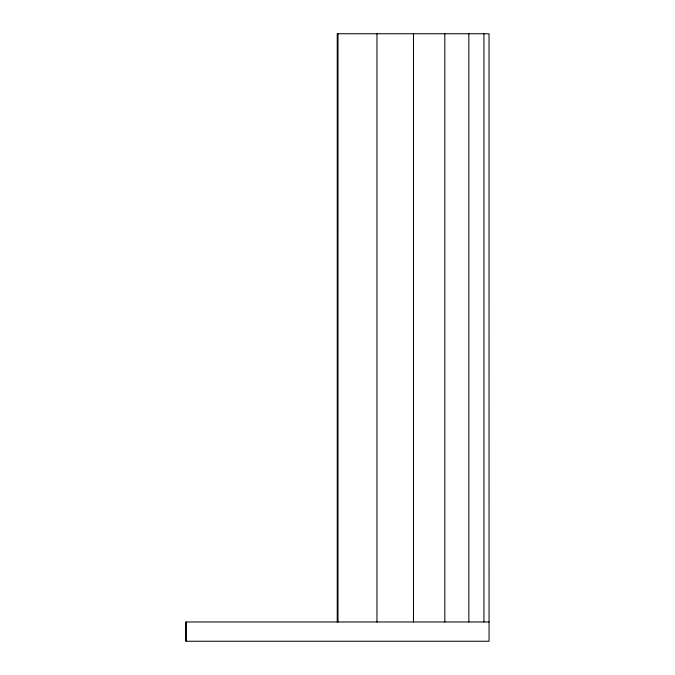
<?xml version="1.0" encoding="UTF-8"?>
<svg xmlns="http://www.w3.org/2000/svg" width="675" height="675" viewBox="0 0 675 675"><rect width="100%" height="100%" fill="white"/><g stroke="black" fill="none" stroke-linecap="round" stroke-linejoin="round"><path stroke-width="1.01" d="M489.063 621.97L185.937 621.97L185.937 641.25L489.063 641.25L489.029 33.75L337.247 33.75L337.247 621.97M483.933 33.75L483.933 621.97M468.855 33.75L468.855 621.97M444.825 33.75L444.825 621.97M413.48 33.75L413.48 621.97M376.962 33.75L376.962 621.97M186.005 621.97L186.005 641.25M337.753 621.97L337.753 33.75L337.728 621.97"/></g></svg>
